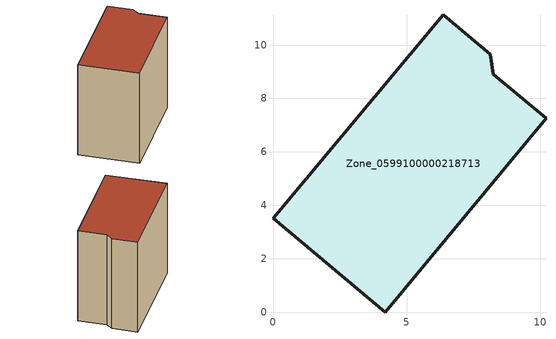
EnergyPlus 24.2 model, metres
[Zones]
Zone_0599100000218713
 floor ground (C_G): 0,3.52 6.37,11.13 8.14,9.65 8.25,8.9 10.22,7.25 4.21,0 z0
 wall outside (C_F): 6.37,11.13 0,3.52 4.21,0 10.22,7.25 8.25,8.9 8.14,9.65 6.37,11.13 z0:8.98
 roof outside (C_R): 0,3.52 4.21,0 10.22,7.25 8.25,8.9 8.14,9.65 6.37,11.13 z8.98
[BUILDING]
Pand.0599100000218713: North Axis=0; Terrain=City; Loads Convergence Tolerance Value=0.04; Temperature Convergence Tolerance Value=0.4; Solar Distribution=FullExterior; Maximum Number of Warmup Days=25; Minimum Number of Warmup Days=1
[Site:Location]
Rotterdam.The.Hague.AP_ZH_NLD Design_Conditions: Latitude=51.96; Longitude=4.45; Time Zone=1; Elevation=-4.5
[SITE:GROUNDTEMPERATURE:BUILDINGSURFACE]
18, 18, 18, 18, 18, 18, 18, 18, 18, 18, 18, 18
[MATERIAL] Thermal Absorptance=0.9; Solar Absorptance=0.7; Visible Absorptance=0.7
Name | Roughness | Thickness | Conductivity | Density | Specific Heat
G.TI.1946 | MediumSmooth | 0.15 | 1 | 540 | 1210
F.TI.1946 | Rough | 0.3 | 0.857143 | 1920 | 840
R.TI.1946 | MediumRough | 0.2 | 0.1 | 1500 | 1000
[CONSTRUCTION]
C_G: G.TI.1946
C_F: F.TI.1946
C_R: R.TI.1946
[ZONE]
Zone_0599100000218713: Type=1; Multiplier=1; Ceiling Height=Autocalculate; Volume=Autocalculate; Floor Area=autocalculate; Part of Total Floor Area=Yes
[ZONEINFILTRATION:DESIGNFLOWRATE]
Infil_Zone_0599100000218713: Zone or ZoneList or Space or SpaceList=Zone_0599100000218713; Schedule=AlwaysOn; Design Flow Rate Calculation Method=Flow/Area; Flow Rate per Floor Area=0.003; Constant Term Coefficient=1; Temperature Term Coefficient=0; Velocity Term Coefficient=0; Velocity Squared Term Coefficient=0
[HVACTEMPLATE:ZONE:IDEALLOADSAIRSYSTEM]
Zone_0599100000218713: Maximum Heating Supply Air Temperature=50; Minimum Cooling Supply Air Temperature=13; Maximum Heating Supply Air Humidity Ratio=0.0156; Minimum Cooling Supply Air Humidity Ratio=0.0077; Heating Limit=NoLimit; Cooling Limit=NoLimit; Dehumidification Control Type=ConstantSensibleHeatRatio; Cooling Sensible Heat Ratio=0.7; Dehumidification Setpoint=60; Humidification Control Type=None; Humidification Setpoint=30; Outdoor Air Method=None; Outdoor Air Flow Rate per Person=0.00944; Outdoor Air Flow Rate per Zone Floor Area=0; Outdoor Air Flow Rate per Zone=0; Demand Controlled Ventilation Type=None; Outdoor Air Economizer Type=NoEconomizer; Heat Recovery Type=None; Sensible Heat Recovery Effectiveness=0.7; Latent Heat Recovery Effectiveness=0.65
[ZONECONTROL:THERMOSTAT]
ThermostatControl_Zone_0599100000218713: Zone or ZoneList=Zone_0599100000218713; Control Type Schedule=DualSetpointControlType; Control 1=Thermostat_Zone_0599100000218713; Temperature Difference Between Cutout And Setpoint=0
[THERMOSTATSETPOINT:DUALSETPOINT]
Thermostat_Zone_0599100000218713: Heating Setpoint Temperature Schedule=HeatingSetpoint_Zone_0599100000218713; Cooling Setpoint Temperature Schedule=CoolingSetpoint_Zone_0599100000218713
[SCHEDULE:COMPACT]
HeatingSetpoint_Zone_0599100000218713: Through: 12/31, For: AllDays, Until: 24:00, 21
CoolingSetpoint_Zone_0599100000218713: Through: 12/31, For: AllDays, Until: 24:00, 24
DualSetpointControlType: Through: 12/31, For: AllDays, Until: 24:00, 4
AlwaysOn: Through: 12/31, For: AllDays, Until: 24:00, 1
